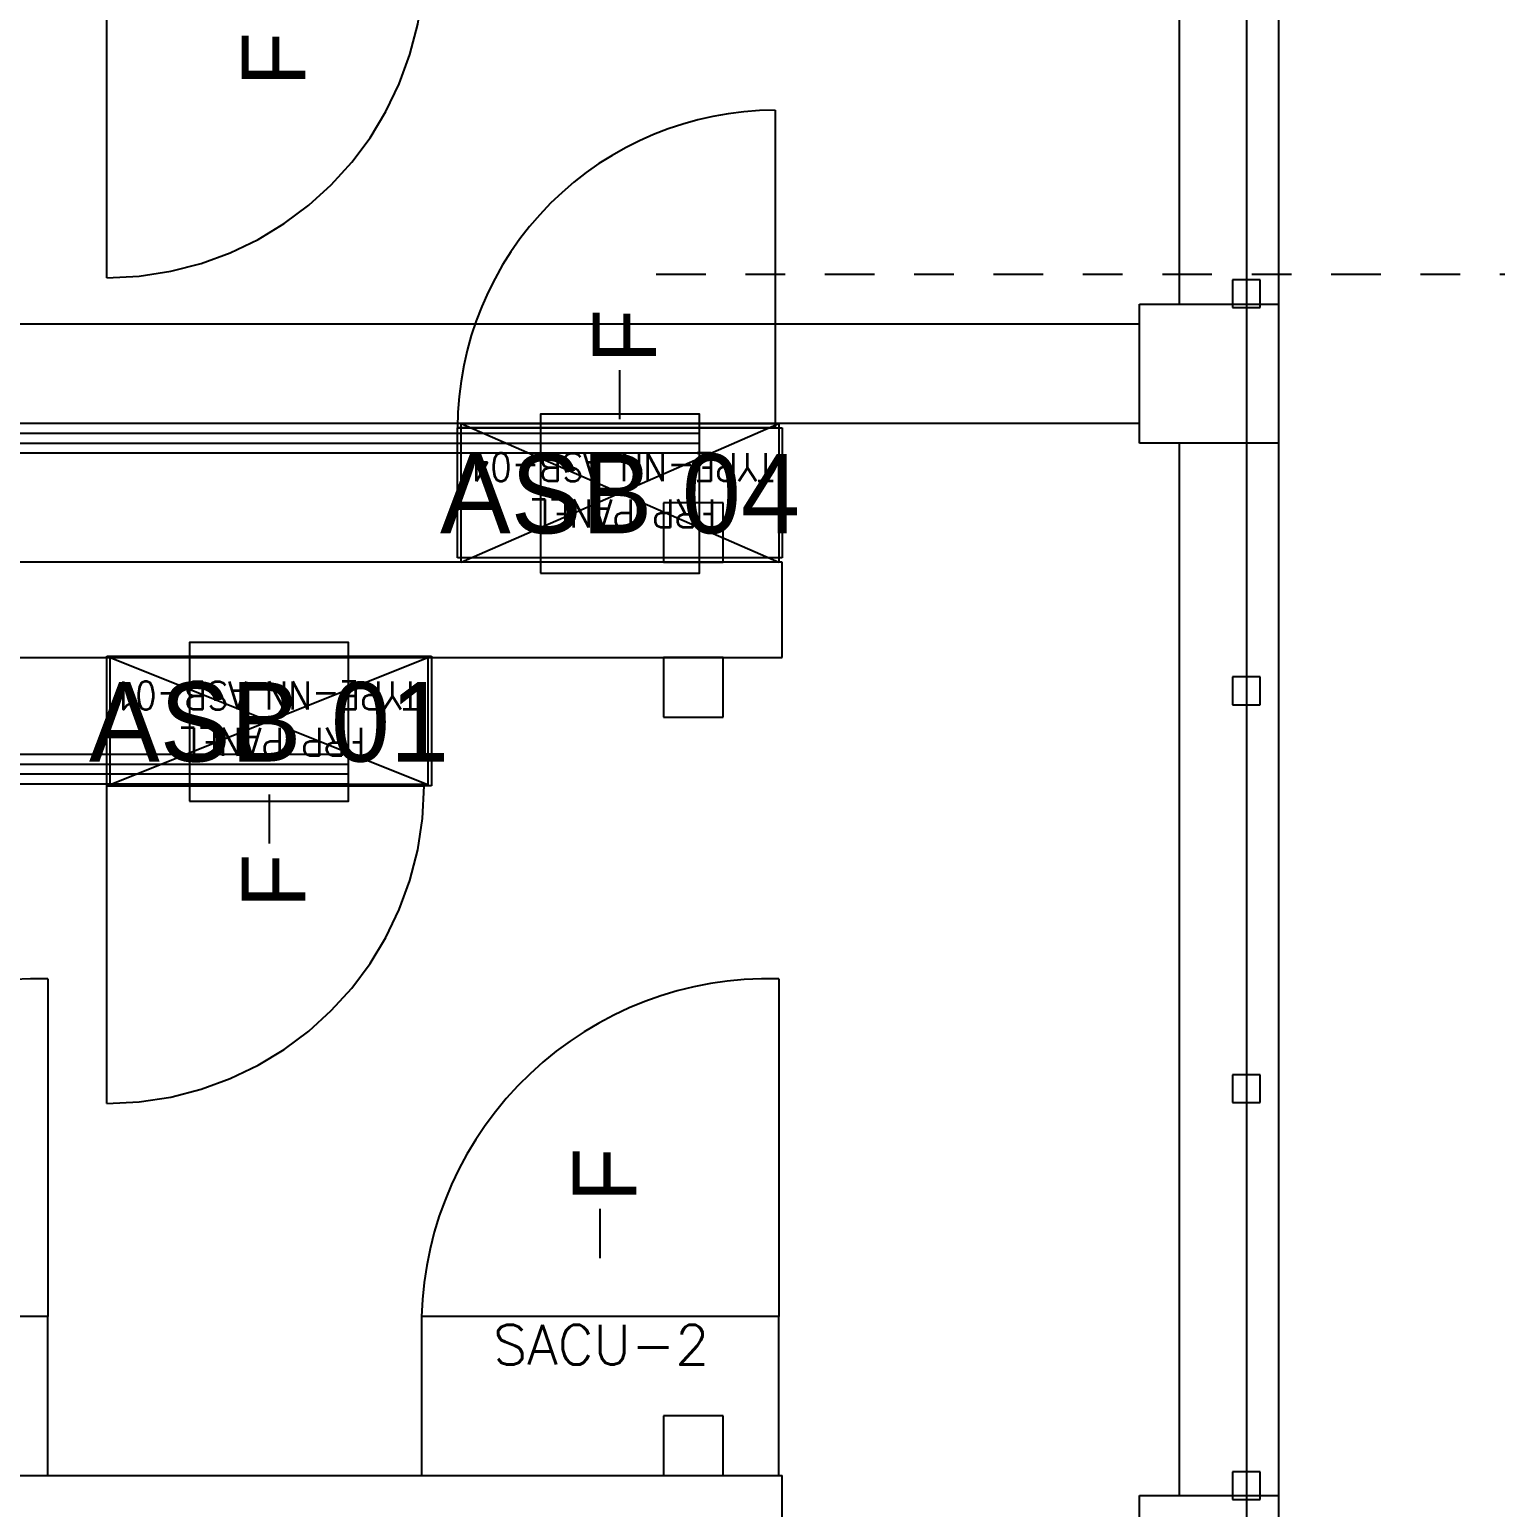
# Model space of a CAD drawing. Header units: metres. Extents: x 532643 to 533032, y 2674932 to 2675252.
# Drawn here: x 532831.833 to 532835.526, y 2675122.669 to 2675126.391 of the extents above; entities that cross this region are included whole.
import ezdxf
from ezdxf.enums import TextEntityAlignment as Align

# ---------------------------------------------------------------- set-up
doc = ezdxf.new("R2010")
doc.units = ezdxf.units.M
doc.header["$MEASUREMENT"] = 0
for name, pattern in [('CENTER', [2, 1.25, -0.25, 0.25, -0.25]), ('DASHED', [0.75, 0.5, -0.25]), ('HIDDEN', [0.375, 0.25, -0.125]), ('PHANTOM', [63.5, 31.75, -6.35, 6.35, -6.35, 6.35, -6.35])]:
    doc.linetypes.add(name, pattern=pattern)
for name, color, linetype in [('1', 5, 'Continuous'), ('IDT', 7, 'Continuous'), ('LT Cable(AG) INV to LT Panel BL-10', 2, 'Continuous')]:
    doc.layers.add(name, color=color, linetype=linetype)
doc.styles.add('Arial', font='arial.ttf')
doc.styles.add('RomanS', font='romans.shx')
doc.styles.get("Standard").update_dxf_attribs({"font": 'Adani Regular.ttf'})

# ---------------------------------------------------------------- blocks, each defined once
blk = doc.blocks.new('IDT')
at = {"layer": 'IDT', "color": 8, "linetype": 'PHANTOM', "ltscale": 0.25}
blk.add_line((25.6331, 9.1603), (25.6331, 16.0353), dxfattribs=at)
at = {"layer": 'IDT', "color": 8}
for p, q in [((25.552, 15.0601), (25.552, 15.4101)), ((25.902, 15.4101), (25.902, 15.0601)), ((25.902, 15.0601), (25.552, 15.0601)), ((25.552, 12.4101), (25.552, 15.0601)), ((25.5981, 15.0703), (25.5981, 15.0003)), ((25.6681, 15.0703), (25.5981, 15.0703)), ((25.6681, 15.0003), (25.6681, 15.0703)), ((25.802, 12.4101), (25.802, 15.0601)), ((32.6992, 15.0097), (26.802, 15.0097)), ((26.951, 15.0097), (26.951, 14.8597)), ((27.101, 15.0097), (26.951, 15.0097)), ((27.101, 14.8597), (27.101, 15.0097)), ((25.5981, 15.0003), (25.6681, 15.0003)), ((26.951, 14.8597), (27.101, 14.8597)), ((25.5981, 14.0703), (25.5981, 14.0003)), ((25.6681, 14.0703), (25.5981, 14.0703)), ((25.6681, 14.0003), (25.6681, 14.0703)), ((25.5981, 14.0003), (25.6681, 14.0003)), ((27.686, 13.2732), (28.504, 13.2732)), ((27.686, 12.9462), (27.686, 13.2732)), ((27.695, 12.9497), (27.695, 13.2697)), ((27.695, 13.2697), (28.495, 13.2697)), ((28.495, 13.2697), (27.695, 12.9497)), ((28.495, 12.9497), (27.695, 13.2697)), ((28.495, 13.2697), (28.495, 12.9497)), ((28.504, 13.2732), (28.504, 12.9462)), ((25.5981, 13.0685), (25.5981, 12.9985)), ((25.6681, 13.0685), (25.5981, 13.0685)), ((25.6681, 12.9985), (25.6681, 13.0685)), ((26.951, 13.0997), (26.951, 12.9497)), ((27.101, 13.0997), (26.951, 13.0997)), ((27.101, 12.9497), (27.101, 13.0997)), ((25.5981, 12.9985), (25.6681, 12.9985)), ((32.6992, 12.9497), (26.802, 12.9497)), ((26.951, 12.9497), (27.101, 12.9497)), ((28.504, 12.9462), (27.686, 12.9462)), ((28.495, 12.9497), (27.695, 12.9497)), ((26.802, 12.7097), (32.6992, 12.7097)), ((26.802, 12.6984), (27.62, 12.6984)), ((26.802, 12.3714), (26.802, 12.6984)), ((26.811, 12.3601), (26.811, 12.7097)), ((26.811, 12.7097), (27.611, 12.7097)), ((27.611, 12.7097), (26.811, 12.3601)), ((27.611, 12.3601), (26.811, 12.7097)), ((26.951, 12.7097), (26.951, 12.5597)), ((27.101, 12.7097), (26.951, 12.7097)), ((27.101, 12.5597), (27.101, 12.7097)), ((27.611, 12.7097), (27.611, 12.3601)), ((27.62, 12.6984), (27.62, 12.3714)), ((26.951, 12.5597), (27.101, 12.5597)), ((25.552, 12.0601), (25.552, 12.4101)), ((25.552, 12.4101), (25.902, 12.4101)), ((25.902, 12.4101), (25.902, 12.0601)), ((25.902, 12.3601), (29.552, 12.3601)), ((27.62, 12.3714), (26.802, 12.3714)), ((27.611, 12.3601), (26.811, 12.3601)), ((25.902, 12.1101), (29.552, 12.1101)), ((25.902, 12.0601), (25.552, 12.0601)), ((25.552, 9.4101), (25.552, 12.0601)), ((25.5981, 12.0685), (25.5981, 11.9985)), ((25.6681, 12.0685), (25.5981, 12.0685)), ((25.6681, 11.9985), (25.6681, 12.0685)), ((25.802, 9.4101), (25.802, 12.0601)), ((25.5981, 11.9985), (25.6681, 11.9985))]:
    blk.add_line(p, q, dxfattribs=at)
at = {"layer": 'IDT', "color": 8, "linetype": 'HIDDEN', "ltscale": 2.5}
for p, q in [((26.802, 15.2497), (26.802, 15.0097)), ((26.802, 12.9497), (26.802, 12.7097))]:
    blk.add_line(p, q, dxfattribs=at)
at = {"layer": 'IDT', "color": 7}
for p, q in [((27.711, 15.0097), (26.811, 15.0097)), ((26.811, 15.0097), (26.811, 14.6097)), ((27.711, 14.6097), (27.711, 15.0097)), ((29.552, 15.0097), (28.652, 15.0097)), ((28.652, 15.0097), (28.652, 14.6097)), ((26.811, 14.6097), (27.711, 14.6097)), ((28.652, 14.6097), (29.552, 14.6097)), ((27.261, 14.4621), (27.261, 14.4109)), ((27.261, 14.4109), (27.261, 14.3384)), ((28.095, 13.3458), (28.095, 13.4183)), ((28.095, 13.2947), (28.095, 13.3458)), ((27.686, 13.2732), (28.504, 13.2732)), ((27.686, 12.9462), (27.686, 13.2732)), ((28.504, 13.2732), (28.504, 12.9462)), ((28.504, 12.9462), (27.686, 12.9462)), ((26.802, 12.6984), (27.62, 12.6984)), ((26.802, 12.3714), (26.802, 12.6984)), ((27.62, 12.6984), (27.62, 12.3714)), ((27.62, 12.3714), (26.802, 12.3714)), ((27.211, 12.3497), (27.211, 12.2985)), ((27.211, 12.2985), (27.211, 12.226))]:
    blk.add_line(p, q, dxfattribs=at)
at = {"layer": 'IDT', "color": 8, "linetype": 'DASHED', "ltscale": 5}
for p, q in [((26.811, 13.7589), (26.811, 14.6097)), ((26.811, 14.6097), (27.711, 14.6097)), ((28.652, 13.7589), (28.652, 14.6097)), ((28.652, 14.6097), (29.552, 14.6097)), ((28.504, 14.0732), (28.504, 13.2732)), ((28.4602, 13.2732), (27.704, 13.2732)), ((28.504, 13.2732), (28.4602, 13.2732)), ((26.82, 11.5714), (26.82, 12.3714)), ((26.82, 12.3714), (26.8639, 12.3714)), ((26.8639, 12.3714), (27.62, 12.3714)), ((28.504, 11.9932), (28.504, 11.1932))]:
    blk.add_line(p, q, dxfattribs=at)
at = {"layer": 'IDT', "color": 8, "linetype": 'CENTER', "ltscale": 0.1}
blk.add_line((12.5447, 11.9854), (27.1642, 11.9854), dxfattribs=at)
at = {"layer": 'IDT', "color": 8, "linetype": 'DASHED', "ltscale": 5}
for centre, radius, start, end in [((26.8361, 14.6339), 0.8753, 268.3615, 358.4192), ((28.6771, 14.6339), 0.8753, 268.3615, 358.4192), ((28.504, 13.2732), 0.8, 90, 180), ((26.82, 12.3714), 0.8, 270, 0), ((28.504, 11.1932), 0.8, 90, 180)]:
    blk.add_arc(centre, radius, start, end, dxfattribs=at)
at = {"layer": 'IDT', "color": 7, "ltscale": 0.1, "style": 'RomanS'}
blk.add_text('SACU-2', height=0.1, rotation=180, dxfattribs=at).set_placement((27.5305, 14.7306))
at = {"layer": 'IDT', "color": 7, "style": 'Arial'}
for p in [(27.1698, 14.3212), (28.0038, 13.5801), (27.1198, 12.2089), (28.0038, 11.511)]:
    blk.add_text('F', height=0.16, rotation=270, dxfattribs=at).set_placement(p)
at = {"layer": 'IDT', "color": 7, "style": 'RomanS', "width": 0.9}
for s, p in [('FRP PANEL', (27.8518, 13.1269)), ('TYPE-NN ASB-01', (27.7167, 13.0102)), ('FRP PANEL', (26.9678, 12.5521)), ('TYPE-NN ASB-04', (26.8222, 12.4354))]:
    blk.add_text(s, height=0.07, dxfattribs=at).set_placement(p)
blk = doc.blocks.new('ASB')
at = {"layer": '1', "color": 5}
blk.add_lwpolyline([(-0.2, -0.2), (0.2, -0.2), (0.2, 0.2), (-0.2, 0.2)], close=True, dxfattribs=at)
at = {"layer": '1', "color": 7}
blk.add_attdef('ID', text='', height=0.2, dxfattribs=at).set_placement((0, 0), align=Align.MIDDLE_CENTER)

msp = doc.modelspace()

# ---------------------------------------------------------------- linework, layer by layer
at = {"layer": 'LT Cable(AG) INV to LT Panel BL-10', "color": 2}
for points in [[(532833.5203, 2675125.3986), (532827.8687, 2675125.3986, -0.105631), (532827.5009, 2675125.4772), (532825.6958, 2675126.2854, 0.042157), (532825.5448, 2675126.2981), (532819.4603, 2675126.2981, 0.414214), (532818.5603, 2675125.3981), (532818.5603, 2675095.7219, 0.021647), (532818.5637, 2675095.644), (532818.6069, 2675095.1456, -0.021647), (532818.6103, 2675095.0678), (532818.6103, 2675087.403, -0.414214), (532817.7103, 2675086.503), (532807.9776, 2675086.503, -0.414214), (532807.0776, 2675087.403), (532807.0776, 2675087.7258)], [(532833.5203, 2675125.3736), (532827.8634, 2675125.3736, -0.105798), (532827.4951, 2675125.4524), (532825.6937, 2675126.2604, 0.042157), (532825.5427, 2675126.2731), (532819.4853, 2675126.2731, 0.414214), (532818.5853, 2675125.3731), (532818.5853, 2675095.7229, 0.021647), (532818.5887, 2675095.6451), (532818.6319, 2675095.1467, -0.021647), (532818.6353, 2675095.0689), (532818.6353, 2675087.378, -0.414214), (532817.7353, 2675086.478), (532710.8016, 2675086.478, -0.414214), (532709.9016, 2675087.378), (532709.9016, 2675087.7258)], [(532833.5203, 2675125.3486), (532827.8581, 2675125.3486, -0.105966), (532827.4892, 2675125.4277), (532825.6916, 2675126.2354, 0.042157), (532825.5406, 2675126.2481), (532819.5103, 2675126.2481, 0.414214), (532818.6103, 2675125.3481), (532818.6103, 2675095.724, 0.021647), (532818.6137, 2675095.6462), (532818.6569, 2675095.1478, -0.021647), (532818.6603, 2675095.07), (532818.6603, 2675057.353, -0.414214), (532817.7603, 2675056.453), (532807.9776, 2675056.453, -0.414214), (532807.0776, 2675057.353), (532807.0776, 2675057.7258)], [(532833.5203, 2675125.3236), (532827.8527, 2675125.3236, -0.106135), (532827.4833, 2675125.4029), (532825.6894, 2675126.2104, 0.042157), (532825.5385, 2675126.2231), (532819.5353, 2675126.2231, 0.414214), (532818.6353, 2675125.3231), (532818.6353, 2675095.7251, 0.021647), (532818.6387, 2675095.6473), (532818.6819, 2675095.1489, -0.021647), (532818.6853, 2675095.071), (532818.6853, 2675057.328, -0.414214), (532817.7853, 2675056.428), (532710.8016, 2675056.428, -0.414214), (532709.9016, 2675057.328), (532709.9016, 2675057.7258)]]:
    msp.add_lwpolyline(points, format="xyb", dxfattribs=at)
at = {"layer": 'LT Cable(AG) INV to LT Panel BL-10', "color": 5}
for points in [[(532832.6363, 2675124.5651), (532826.8976, 2675124.5651, 0.078431), (532826.6204, 2675124.5213), (532825.7573, 2675124.2419, -0.078431), (532825.4801, 2675124.1981), (532822.5103, 2675124.1981, 0.414214), (532821.6103, 2675123.2981), (532821.6103, 2675095.8719, 0.093355), (532821.672, 2675095.5445), (532821.7736, 2675095.2842, -0.093355), (532821.8353, 2675094.9568), (532821.8353, 2675057.353, 0.414214), (532822.7353, 2675056.453), (532964.761, 2675056.453, 0.414214), (532965.661, 2675057.353), (532965.661, 2675057.7258)], [(532832.6363, 2675124.5401), (532826.9016, 2675124.5401, 0.078431), (532826.6244, 2675124.4963), (532825.7612, 2675124.2169, -0.078431), (532825.484, 2675124.1731), (532822.5353, 2675124.1731, 0.414214), (532821.6353, 2675123.2731), (532821.6353, 2675095.8766, 0.093355), (532821.697, 2675095.5492), (532821.7986, 2675095.2889, -0.093355), (532821.8603, 2675094.9615), (532821.8603, 2675057.378, 0.414214), (532822.7603, 2675056.478), (532867.585, 2675056.478, 0.414214), (532868.485, 2675057.378), (532868.485, 2675057.7258)], [(532832.6363, 2675124.5151), (532826.9055, 2675124.5151, 0.078431), (532826.6283, 2675124.4713), (532825.7652, 2675124.1919, -0.078431), (532825.488, 2675124.1481), (532822.5603, 2675124.1481, 0.414214), (532821.6603, 2675123.2481), (532821.6603, 2675095.8813, 0.093355), (532821.722, 2675095.5539), (532821.8236, 2675095.2936, -0.093355), (532821.8853, 2675094.9662), (532821.8853, 2675087.403, 0.414214), (532822.7853, 2675086.503), (532964.761, 2675086.503, 0.414214), (532965.661, 2675087.403), (532965.661, 2675087.7258)], [(532832.6363, 2675124.4901), (532826.9095, 2675124.4901, 0.078431), (532826.6323, 2675124.4463), (532825.7691, 2675124.1669, -0.078431), (532825.4919, 2675124.1231), (532822.5853, 2675124.1231, 0.414214), (532821.6853, 2675123.2231), (532821.6853, 2675095.8861, 0.093355), (532821.747, 2675095.5586), (532821.8486, 2675095.2983, -0.093355), (532821.9103, 2675094.9709), (532821.9103, 2675087.428, 0.414214), (532822.8103, 2675086.528), (532867.585, 2675086.528, 0.414214), (532868.485, 2675087.428), (532868.485, 2675087.7258)]]:
    msp.add_lwpolyline(points, format="xyb", dxfattribs=at)

# ---------------------------------------------------------------- block references
at = {"layer": '1'}
for p, values in [((532833.3203, 2675125.222), {'ID': 'ASB 04'}), ((532832.4363, 2675124.6472), {'ID': 'ASB 01'})]:
    msp.add_blockref('ASB', p, dxfattribs=at).add_auto_attribs(values)
at = {"layer": 'IDT', "color": 8, "rotation": 180}
msp.add_blockref('IDT', (532860.5313, 2675137.7589), dxfattribs=at)

doc.saveas('drawing.dxf')
